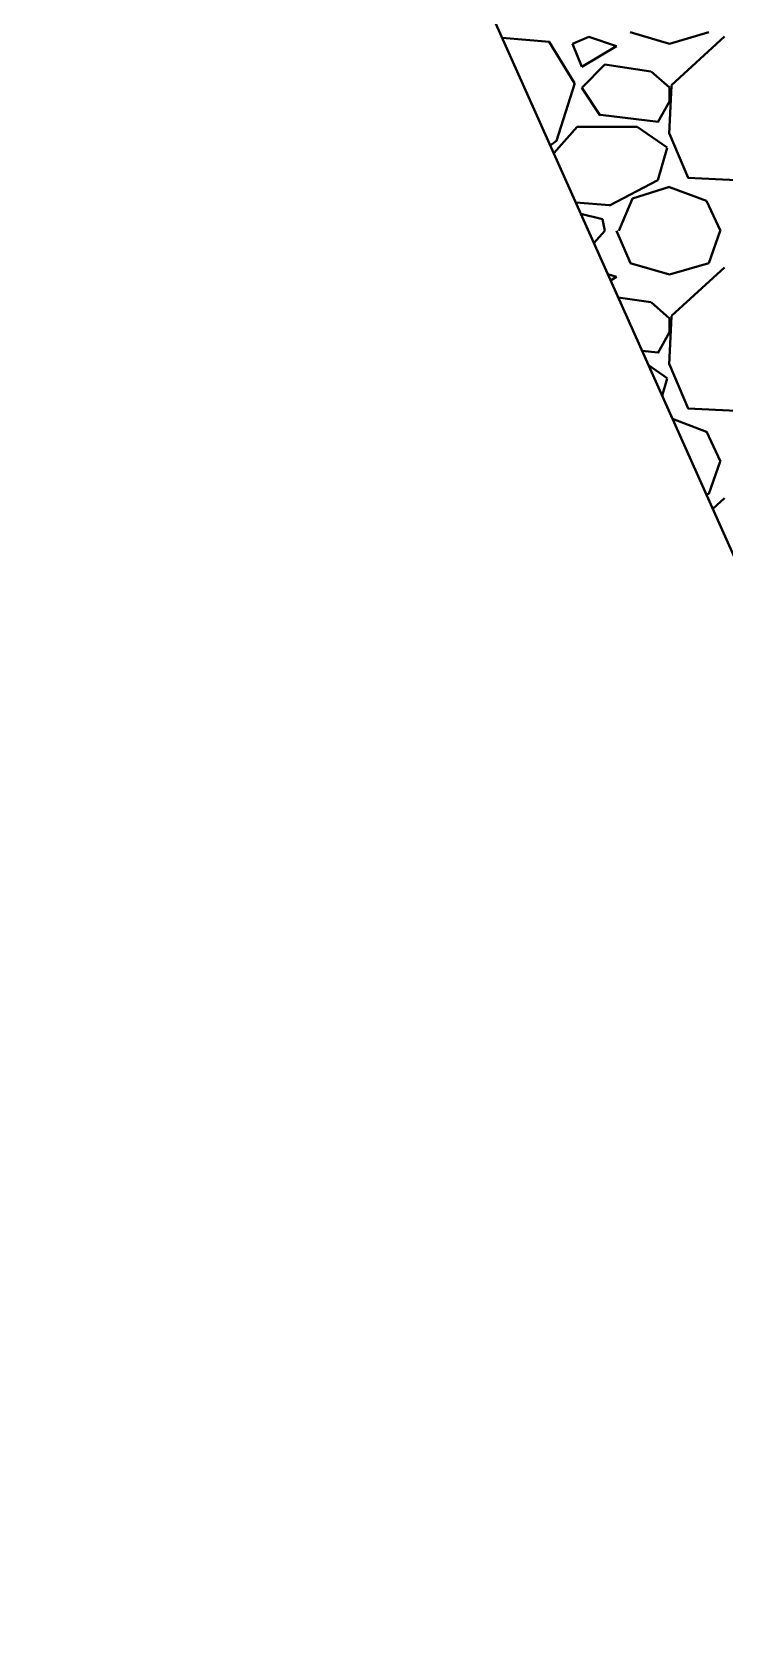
# Model space of a CAD drawing. Extents: x 2799052 to 2815686, y 1319509 to 1336143.
# Drawn here: x 2807712.48 to 2807718.48, y 1327341.72 to 1327355.72 of the extents above; entities that cross this region are included whole.
import ezdxf

# ---------------------------------------------------------------- set-up
doc = ezdxf.new("R2010")
doc.units = 0
doc.header["$LTSCALE"] = 0.5
doc.header["$MEASUREMENT"] = 0
doc.layers.add('C-Road-Asph-Hach-Bdry', color=64, linetype='Continuous', lineweight=25, plot=False)
doc.layers.add('C-RRAP', color=160, linetype='Continuous', lineweight=40)

msp = doc.modelspace()

# ---------------------------------------------------------------- linework, layer by layer
at = {"layer": 'C-Road-Asph-Hach-Bdry'}
msp.add_circle((2807368.688, 1327825.522), 8317.007, dxfattribs=at)
at = {"layer": 'C-RRAP'}
msp.add_line((2807698.453, 1327396.171), (2807736.771, 1327310.424), dxfattribs=at)
at = {"layer": 'C-RRAP', "linetype": 'Continuous'}
for p, q in [((2807717.66, 1327355.72), (2807718, 1327355.62)), ((2807718, 1327355.62), (2807718.34, 1327355.72)), ((2807716.96, 1327355.639), (2807716.55, 1327355.673)), ((2807717.178, 1327355.279), (2807716.958, 1327355.639)), ((2807717.3, 1327355.68), (2807717.16, 1327355.62)), ((2807717.16, 1327355.62), (2807717.24, 1327355.42)), ((2807717.24, 1327355.42), (2807717.54, 1327355.6)), ((2807717.54, 1327355.6), (2807717.3, 1327355.68)), ((2807718.477, 1327355.683), (2807718.017, 1327355.263)), ((2807717.44, 1327355.44), (2807717.24, 1327355.24)), ((2807717.84, 1327355.38), (2807717.44, 1327355.44)), ((2807718.001, 1327355.241), (2807717.841, 1327355.381)), ((2807717.021, 1327354.78), (2807717.181, 1327355.28)), ((2807717.178, 1327355.279), (2807717.178, 1327355.279)), ((2807717.24, 1327355.24), (2807717.4, 1327355)), ((2807718.018, 1327355.26), (2807717.998, 1327354.84)), ((2807718, 1327355.12), (2807718, 1327355.24)), ((2807717.9, 1327354.94), (2807718, 1327355.12)), ((2807716.997, 1327354.674), (2807717.2, 1327354.9)), ((2807717.2, 1327354.9), (2807717.72, 1327354.9)), ((2807717.401, 1327355.005), (2807717.901, 1327354.945)), ((2807717.401, 1327355.005), (2807717.401, 1327355.005)), ((2807717.721, 1327354.902), (2807717.981, 1327354.722)), ((2807716.967, 1327354.739), (2807717.02, 1327354.78)), ((2807718.001, 1327354.84), (2807718.161, 1327354.46)), ((2807717.98, 1327354.72), (2807717.9, 1327354.44)), ((2807718.16, 1327354.459), (2807718.58, 1327354.439)), ((2807717.9, 1327354.44), (2807717.48, 1327354.22)), ((2807717.68, 1327354.28), (2807718, 1327354.38)), ((2807718, 1327354.379), (2807718.32, 1327354.259)), ((2807717.48, 1327354.221), (2807717.189, 1327354.244)), ((2807717.56, 1327354), (2807717.68, 1327354.28)), ((2807718.321, 1327354.261), (2807718.441, 1327354.001)), ((2807717.42, 1327354.1), (2807717.232, 1327354.147)), ((2807717.44, 1327354), (2807717.42, 1327354.1)), ((2807717.44, 1327354), (2807717.345, 1327353.894)), ((2807717.541, 1327354), (2807717.661, 1327353.72)), ((2807718.34, 1327353.72), (2807718.44, 1327354)), ((2807717.54, 1327353.6), (2807717.465, 1327353.625)), ((2807717.66, 1327353.72), (2807718, 1327353.62)), ((2807718, 1327353.62), (2807718.34, 1327353.72)), ((2807718.477, 1327353.683), (2807718.017, 1327353.263)), ((2807717.49, 1327353.57), (2807717.54, 1327353.6)), ((2807717.84, 1327353.38), (2807717.556, 1327353.422)), ((2807718.001, 1327353.241), (2807717.841, 1327353.381)), ((2807718.018, 1327353.26), (2807717.998, 1327352.84)), ((2807718, 1327353.12), (2807718, 1327353.24)), ((2807717.9, 1327352.94), (2807718, 1327353.12)), ((2807717.762, 1327352.961), (2807717.901, 1327352.945)), ((2807717.819, 1327352.834), (2807717.981, 1327352.722)), ((2807718.001, 1327352.84), (2807718.161, 1327352.46)), ((2807717.98, 1327352.72), (2807717.937, 1327352.569)), ((2807718.027, 1327352.369), (2807718.32, 1327352.259)), ((2807718.16, 1327352.459), (2807718.58, 1327352.439)), ((2807718.321, 1327352.261), (2807718.441, 1327352.001)), ((2807718.34, 1327351.72), (2807718.44, 1327352)), ((2807718.319, 1327351.714), (2807718.34, 1327351.72)), ((2807718.477, 1327351.683), (2807718.375, 1327351.59))]:
    msp.add_line(p, q, dxfattribs=at)

doc.saveas('drawing.dxf')
